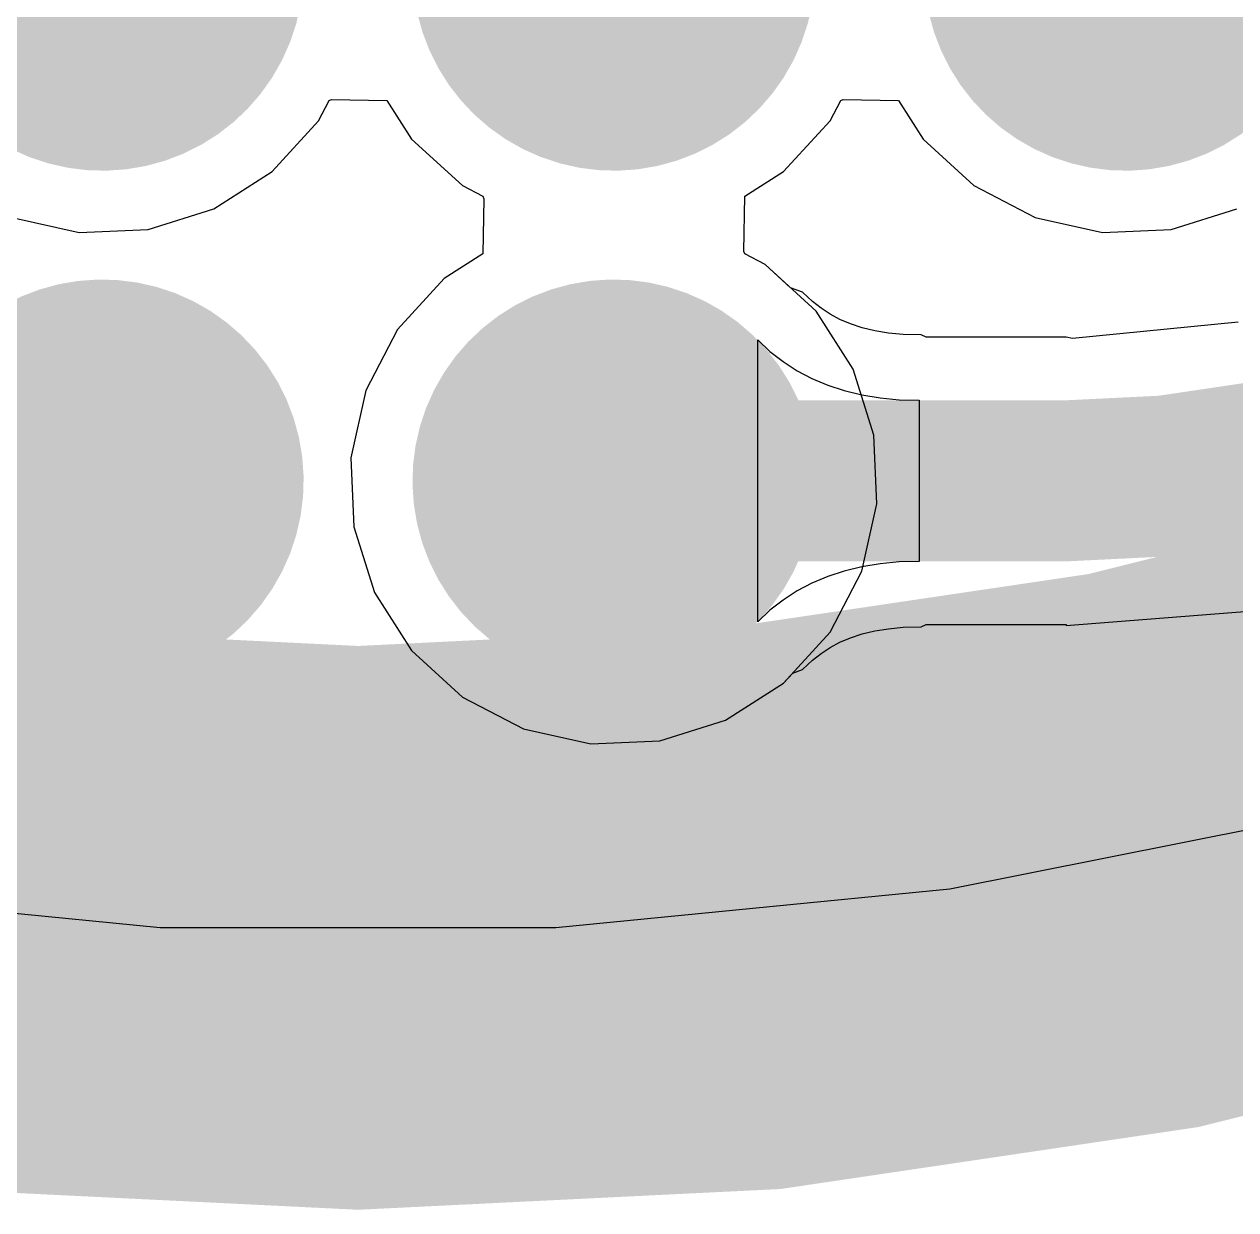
# Model space of a CAD drawing. Header units: millimetres. Extents: x 55.2 to 76.6, y 56.7 to 78.1.
# Drawn here: x 65.084 to 68.092, y 56.737 to 59.681 of the extents above; entities that cross this region are included whole.
import ezdxf

# ---------------------------------------------------------------- set-up
doc = ezdxf.new("R2010")
doc.units = ezdxf.units.MM
for name, color, linetype in [('BottomLayer', 5, 'Continuous'), ('Mechanical1', 6, 'Continuous'), ('MultiLayer', 9, 'Continuous'), ('PadHoleLayer', 156, 'Continuous'), ('TopLayer', 1, 'Continuous'), ('TopSolder', 216, 'Continuous')]:
    doc.layers.add(name, color=color, linetype=linetype)

# ---------------------------------------------------------------- blocks, each defined once
blk = doc.blocks.new('TESTPOINT_HOLE_1')
at = {"layer": 'BottomLayer', "const_width": 0.5}
blk.add_lwpolyline([(-0.25, 0, 1), (0.25, 0, 1)], format="xyb", close=True, dxfattribs=at)
at = {"layer": 'MultiLayer', "const_width": 0.5}
blk.add_lwpolyline([(-0.25, 0, 1), (0.25, 0, 1)], format="xyb", close=True, dxfattribs=at)
at = {"layer": 'PadHoleLayer', "const_width": 0.325}
blk.add_lwpolyline([(-0.1625, 0, 1), (0.1625, 0, 1)], format="xyb", close=True, dxfattribs=at)
at = {"layer": 'TopLayer', "const_width": 0.5}
blk.add_lwpolyline([(-0.25, 0, 1), (0.25, 0, 1)], format="xyb", close=True, dxfattribs=at)
blk = doc.blocks.new('TESTPOINT_HOLE_5')
at = {"layer": 'BottomLayer', "const_width": 0.5}
blk.add_lwpolyline([(-0.25, 0, 1), (0.25, 0, 1)], format="xyb", close=True, dxfattribs=at)
at = {"layer": 'MultiLayer', "const_width": 0.5}
blk.add_lwpolyline([(-0.25, 0, 1), (0.25, 0, 1)], format="xyb", close=True, dxfattribs=at)
at = {"layer": 'PadHoleLayer', "const_width": 0.325}
blk.add_lwpolyline([(-0.1625, 0, 1), (0.1625, 0, 1)], format="xyb", close=True, dxfattribs=at)
at = {"layer": 'TopLayer', "const_width": 0.5}
blk.add_lwpolyline([(-0.25, 0, 1), (0.25, 0, 1)], format="xyb", close=True, dxfattribs=at)
blk = doc.blocks.new('TESTPOINT_HOLE_6')
at = {"layer": 'BottomLayer', "const_width": 0.5}
blk.add_lwpolyline([(-0.25, 0, 1), (0.25, 0, 1)], format="xyb", close=True, dxfattribs=at)
at = {"layer": 'MultiLayer', "const_width": 0.5}
blk.add_lwpolyline([(-0.25, 0, 1), (0.25, 0, 1)], format="xyb", close=True, dxfattribs=at)
at = {"layer": 'PadHoleLayer', "const_width": 0.325}
blk.add_lwpolyline([(-0.1625, 0, 1), (0.1625, 0, 1)], format="xyb", close=True, dxfattribs=at)
at = {"layer": 'TopLayer', "const_width": 0.5}
blk.add_lwpolyline([(-0.25, 0, 1), (0.25, 0, 1)], format="xyb", close=True, dxfattribs=at)
blk = doc.blocks.new('TESTPOINT_HOLE_7')
at = {"layer": 'BottomLayer', "const_width": 0.5}
blk.add_lwpolyline([(-0.25, 0, 1), (0.25, 0, 1)], format="xyb", close=True, dxfattribs=at)
at = {"layer": 'MultiLayer', "const_width": 0.5}
blk.add_lwpolyline([(-0.25, 0, 1), (0.25, 0, 1)], format="xyb", close=True, dxfattribs=at)
at = {"layer": 'PadHoleLayer', "const_width": 0.325}
blk.add_lwpolyline([(-0.1625, 0, 1), (0.1625, 0, 1)], format="xyb", close=True, dxfattribs=at)
at = {"layer": 'TopLayer', "const_width": 0.5}
blk.add_lwpolyline([(-0.25, 0, 1), (0.25, 0, 1)], format="xyb", close=True, dxfattribs=at)
blk = doc.blocks.new('TESTPOINT_HOLE_8')
at = {"layer": 'BottomLayer', "const_width": 0.5}
blk.add_lwpolyline([(-0.25, 0, 1), (0.25, 0, 1)], format="xyb", close=True, dxfattribs=at)
at = {"layer": 'MultiLayer', "const_width": 0.5}
blk.add_lwpolyline([(-0.25, 0, 1), (0.25, 0, 1)], format="xyb", close=True, dxfattribs=at)
at = {"layer": 'PadHoleLayer', "const_width": 0.325}
blk.add_lwpolyline([(-0.1625, 0, 1), (0.1625, 0, 1)], format="xyb", close=True, dxfattribs=at)
at = {"layer": 'TopLayer', "const_width": 0.5}
blk.add_lwpolyline([(-0.25, 0, 1), (0.25, 0, 1)], format="xyb", close=True, dxfattribs=at)

msp = doc.modelspace()

# ---------------------------------------------------------------- linework, layer by layer
at = {"layer": 'BottomLayer'}
for p, q in [((65.815, 59.441), (65.8413, 59.4915)), ((65.8413, 59.4915), (65.8474, 59.4941)), ((65.8474, 59.4941), (65.9846, 59.4916)), ((65.9846, 59.4916), (66.0458, 59.3956)), ((67.085, 59.441), (67.1113, 59.4915)), ((67.1113, 59.4915), (67.1174, 59.4941)), ((67.1174, 59.4941), (67.2546, 59.4916)), ((67.2546, 59.4916), (67.3158, 59.3956)), ((65.6994, 59.3148), (65.815, 59.441)), ((66.9694, 59.3148), (67.085, 59.441)), ((66.0458, 59.3956), (66.172, 59.28)), ((67.3158, 59.3956), (67.442, 59.28)), ((65.5551, 59.2228), (65.6994, 59.3148)), ((66.8734, 59.2536), (66.9694, 59.3148)), ((66.172, 59.28), (66.2225, 59.2537)), ((67.442, 59.28), (67.5938, 59.2009)), ((66.2225, 59.2537), (66.2251, 59.2475)), ((66.2251, 59.2475), (66.2226, 59.1104)), ((66.8709, 59.1164), (66.8734, 59.2536)), ((65.0538, 59.2009), (65.2209, 59.1639)), ((65.3918, 59.1714), (65.5551, 59.2228)), ((67.5938, 59.2009), (67.7609, 59.1639)), ((67.9318, 59.1714), (68.0951, 59.2228)), ((65.2209, 59.1639), (65.3918, 59.1714)), ((67.7609, 59.1639), (67.9318, 59.1714)), ((66.2226, 59.1104), (66.1266, 59.0492)), ((66.8735, 59.1103), (66.8709, 59.1164)), ((66.924, 59.084), (66.8735, 59.1103)), ((66.9868, 59.0265), (66.924, 59.084)), ((66.1266, 59.0492), (66.011, 58.923)), ((67.016, 59.0156), (66.9868, 59.0265)), ((67.0412, 58.992), (67.016, 59.0156)), ((67.0625, 58.9754), (67.0412, 58.992)), ((67.0851, 58.9607), (67.0625, 58.9754)), ((67.1095, 58.9478), (67.0851, 58.9607)), ((67.1358, 58.9367), (67.1095, 58.9478)), ((67.1645, 58.9273), (67.1358, 58.9367)), ((67.1958, 58.9197), (67.1645, 58.9273)), ((68.0977, 58.9412), (67.6867, 58.9007)), ((66.011, 58.923), (65.9319, 58.7712)), ((66.9051, 58.197), (66.9051, 58.897)), ((66.9051, 58.897), (66.9355, 58.8685)), ((67.2297, 58.9141), (67.1958, 58.9197)), ((67.2666, 58.9106), (67.2297, 58.9141)), ((67.3112, 58.9093), (67.2666, 58.9106)), ((67.3232, 58.9039), (67.3112, 58.9093)), ((67.6709, 58.9039), (67.3232, 58.9039)), ((67.6867, 58.9007), (67.6709, 58.9039)), ((66.9355, 58.8685), (66.9682, 58.843)), ((66.9682, 58.843), (67.0029, 58.8205)), ((67.0029, 58.8205), (67.0398, 58.801)), ((67.0398, 58.801), (67.0789, 58.7845)), ((67.0789, 58.7845), (67.1201, 58.771)), ((65.9319, 58.7712), (65.8949, 58.6041)), ((67.1201, 58.771), (67.1634, 58.7605)), ((67.1634, 58.7605), (67.2089, 58.753)), ((67.2089, 58.753), (67.2565, 58.7485)), ((67.2565, 58.7485), (67.3063, 58.747)), ((67.3063, 58.747), (67.3063, 58.347)), ((65.8949, 58.6041), (65.9023, 58.4332)), ((65.9023, 58.4332), (65.9538, 58.2699)), ((67.1634, 58.3335), (67.1201, 58.323)), ((67.2089, 58.341), (67.1634, 58.3335)), ((67.2565, 58.3455), (67.2089, 58.341)), ((67.3063, 58.347), (67.2565, 58.3455)), ((67.0789, 58.3095), (67.0398, 58.293)), ((67.1201, 58.323), (67.0789, 58.3095)), ((65.9538, 58.2699), (66.0458, 58.1256)), ((67.0029, 58.2735), (66.9682, 58.251)), ((67.0398, 58.293), (67.0029, 58.2735)), ((66.9682, 58.251), (66.9355, 58.2255)), ((66.9355, 58.2255), (66.9051, 58.197)), ((67.6709, 58.1881), (68.1244, 58.2238)), ((67.1646, 58.1667), (67.1958, 58.1743)), ((67.1958, 58.1743), (67.2297, 58.1799)), ((67.2297, 58.1799), (67.2666, 58.1834)), ((67.2666, 58.1834), (67.3112, 58.1847)), ((67.3112, 58.1847), (67.3232, 58.1901)), ((67.3232, 58.1901), (67.6709, 58.1901)), ((67.6709, 58.1901), (67.6709, 58.1881)), ((67.0851, 58.1333), (67.1095, 58.1462)), ((67.1095, 58.1462), (67.1359, 58.1573)), ((67.1359, 58.1573), (67.1646, 58.1667)), ((66.0458, 58.1256), (66.172, 58.01)), ((67.0412, 58.102), (67.0625, 58.1186)), ((67.0625, 58.1186), (67.0851, 58.1333)), ((67.016, 58.0784), (67.0412, 58.102)), ((66.9694, 58.0448), (66.992, 58.0694)), ((66.992, 58.0694), (67.016, 58.0784)), ((66.8251, 57.9528), (66.9694, 58.0448)), ((66.172, 58.01), (66.3238, 57.9309)), ((66.6618, 57.9013), (66.8251, 57.9528)), ((66.3238, 57.9309), (66.4909, 57.8939)), ((66.4909, 57.8939), (66.6618, 57.9013)), ((68.3457, 57.725), (67.3821, 57.5333)), ((65.4217, 57.437), (64.4439, 57.5333)), ((67.3821, 57.5333), (66.4043, 57.437)), ((66.4043, 57.437), (65.4217, 57.437))]:
    msp.add_line(p, q, dxfattribs=at)
for points, const_width in [([(64.8117, 59.3507), (65.278, 59.817)], 0.15), ([(66.548, 58.547), (67.6709, 58.547)], 0.4)]:
    msp.add_lwpolyline(points, dxfattribs=dict(at, const_width=const_width))
at = {"layer": 'BottomLayer', "const_width": 0.4}
msp.add_lwpolyline([(69.4669, 59.2909, -0.198912), (67.6709, 58.547)], format="xyb", dxfattribs=at)
at = {"layer": 'BottomLayer', "const_width": 0.2}
for points in [[(66.448, 58.547, 1), (66.648, 58.547, 1)], [(67.5709, 58.547, 1), (67.7709, 58.547, 1)], [(67.5709, 58.547, 1), (67.7709, 58.547, 1)]]:
    msp.add_lwpolyline(points, format="xyb", close=True, dxfattribs=at)
at = {"layer": 'Mechanical1', "const_width": 0.2}
msp.add_lwpolyline([(75.913, 67.437, 1), (55.913, 67.437, 1)], format="xyb", close=True, dxfattribs=at)
at = {"layer": 'TopLayer'}
for p, q in [((65.815, 59.441), (65.8413, 59.4915)), ((65.8413, 59.4915), (65.8474, 59.4941)), ((65.8474, 59.4941), (65.9846, 59.4916)), ((65.9846, 59.4916), (66.0458, 59.3956)), ((67.085, 59.441), (67.1113, 59.4915)), ((67.1113, 59.4915), (67.1174, 59.4941)), ((67.1174, 59.4941), (67.2546, 59.4916)), ((67.2546, 59.4916), (67.3158, 59.3956)), ((65.6994, 59.3148), (65.815, 59.441)), ((66.9694, 59.3148), (67.085, 59.441)), ((66.0458, 59.3956), (66.172, 59.28)), ((67.3158, 59.3956), (67.442, 59.28)), ((65.5551, 59.2228), (65.6994, 59.3148)), ((66.8734, 59.2536), (66.9694, 59.3148)), ((66.172, 59.28), (66.2225, 59.2537)), ((67.442, 59.28), (67.5938, 59.2009)), ((66.2225, 59.2537), (66.2251, 59.2475)), ((66.2251, 59.2475), (66.2226, 59.1104)), ((66.8709, 59.1164), (66.8734, 59.2536)), ((65.0538, 59.2009), (65.2209, 59.1639)), ((65.3918, 59.1714), (65.5551, 59.2228)), ((67.5938, 59.2009), (67.7609, 59.1639)), ((67.9318, 59.1714), (68.0951, 59.2228)), ((65.2209, 59.1639), (65.3918, 59.1714)), ((67.7609, 59.1639), (67.9318, 59.1714)), ((66.2226, 59.1104), (66.1266, 59.0492)), ((66.8735, 59.1103), (66.8709, 59.1164)), ((66.924, 59.084), (66.8735, 59.1103)), ((67.0502, 58.9684), (66.924, 59.084)), ((66.1266, 59.0492), (66.011, 58.923)), ((67.1422, 58.8241), (67.0502, 58.9684)), ((66.011, 58.923), (65.9319, 58.7712)), ((67.1936, 58.6608), (67.1422, 58.8241)), ((65.9319, 58.7712), (65.8949, 58.6041)), ((67.2011, 58.4899), (67.1936, 58.6608)), ((65.8949, 58.6041), (65.9023, 58.4332)), ((67.1641, 58.3228), (67.2011, 58.4899)), ((65.9023, 58.4332), (65.9538, 58.2699)), ((67.085, 58.171), (67.1641, 58.3228)), ((65.9538, 58.2699), (66.0458, 58.1256)), ((66.9694, 58.0448), (67.085, 58.171)), ((66.0458, 58.1256), (66.172, 58.01)), ((66.8251, 57.9528), (66.9694, 58.0448)), ((66.172, 58.01), (66.3238, 57.9309)), ((66.6618, 57.9013), (66.8251, 57.9528)), ((66.3238, 57.9309), (66.4909, 57.8939)), ((66.4909, 57.8939), (66.6618, 57.9013)), ((68.3457, 57.725), (67.3821, 57.5333)), ((65.4217, 57.437), (64.4439, 57.5333)), ((67.3821, 57.5333), (66.4043, 57.437)), ((66.4043, 57.437), (65.4217, 57.437))]:
    msp.add_line(p, q, dxfattribs=at)
at = {"layer": 'TopSolder', "const_width": 1.4}
msp.add_lwpolyline([(75.913, 67.437, 1), (55.913, 67.437, 1)], format="xyb", close=True, dxfattribs=at)

# ---------------------------------------------------------------- block references
at = {"rotation": 350}
for name, p in [('TESTPOINT_HOLE_8', (65.278, 59.817)), ('TESTPOINT_HOLE_7', (66.548, 59.817)), ('TESTPOINT_HOLE_6', (67.818, 59.817)), ('TESTPOINT_HOLE_5', (65.278, 58.547)), ('TESTPOINT_HOLE_1', (66.548, 58.547))]:
    msp.add_blockref(name, p, dxfattribs=at)

doc.saveas('drawing.dxf')
